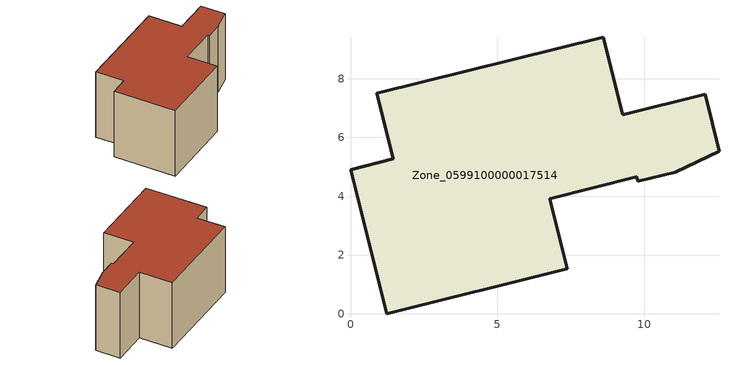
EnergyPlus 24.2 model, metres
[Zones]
Zone_0599100000017514
 floor ground (C_G): 12.54,5.52 11.04,4.83 9.78,4.51 9.74,4.66 6.77,3.92 7.37,1.53 1.23,0 0,4.9 1.46,5.27 0.89,7.51 8.6,9.41 9.26,6.77 12.06,7.47 z0
 wall outside (C_F): 7.37,1.53 6.77,3.92 9.74,4.66 9.78,4.51 11.04,4.83 12.54,5.52 12.06,7.47 9.26,6.77 8.6,9.41 0.89,7.51 1.46,5.27 0,4.9 1.23,0 7.37,1.53 z0:5.79
 roof outside (C_R): 11.04,4.83 12.54,5.52 12.06,7.47 9.26,6.77 8.6,9.41 0.89,7.51 1.46,5.27 0,4.9 1.23,0 7.37,1.53 6.77,3.92 9.74,4.66 9.78,4.51 z5.79
[BUILDING]
Pand.0599100000017514: North Axis=0; Terrain=City; Loads Convergence Tolerance Value=0.04; Temperature Convergence Tolerance Value=0.4; Solar Distribution=FullExterior; Maximum Number of Warmup Days=25; Minimum Number of Warmup Days=1
[Site:Location]
Rotterdam.The.Hague.AP_ZH_NLD Design_Conditions: Latitude=51.96; Longitude=4.45; Time Zone=1; Elevation=-4.5
[SITE:GROUNDTEMPERATURE:BUILDINGSURFACE]
18, 18, 18, 18, 18, 18, 18, 18, 18, 18, 18, 18
[MATERIAL] Thermal Absorptance=0.9; Solar Absorptance=0.7; Visible Absorptance=0.7
Name | Roughness | Thickness | Conductivity | Density | Specific Heat
G.TC.1965-1974 | MediumSmooth | 0.15 | 0.882353 | 540 | 1210
F.TC.1965-1974 | Rough | 0.3 | 0.697674 | 1920 | 840
R.TC.1965-1974 | MediumRough | 0.2 | 0.232558 | 1500 | 1000
[CONSTRUCTION]
C_G: G.TC.1965-1974
C_F: F.TC.1965-1974
C_R: R.TC.1965-1974
[ZONE]
Zone_0599100000017514: Type=1; Multiplier=1; Ceiling Height=Autocalculate; Volume=Autocalculate; Floor Area=autocalculate; Part of Total Floor Area=Yes
[ZONEINFILTRATION:DESIGNFLOWRATE]
Infil_Zone_0599100000017514: Zone or ZoneList or Space or SpaceList=Zone_0599100000017514; Schedule=AlwaysOn; Design Flow Rate Calculation Method=Flow/Area; Flow Rate per Floor Area=0.003; Constant Term Coefficient=1; Temperature Term Coefficient=0; Velocity Term Coefficient=0; Velocity Squared Term Coefficient=0
[HVACTEMPLATE:ZONE:IDEALLOADSAIRSYSTEM]
Zone_0599100000017514: Maximum Heating Supply Air Temperature=50; Minimum Cooling Supply Air Temperature=13; Maximum Heating Supply Air Humidity Ratio=0.0156; Minimum Cooling Supply Air Humidity Ratio=0.0077; Heating Limit=NoLimit; Cooling Limit=NoLimit; Dehumidification Control Type=ConstantSensibleHeatRatio; Cooling Sensible Heat Ratio=0.7; Dehumidification Setpoint=60; Humidification Control Type=None; Humidification Setpoint=30; Outdoor Air Method=None; Outdoor Air Flow Rate per Person=0.00944; Outdoor Air Flow Rate per Zone Floor Area=0; Outdoor Air Flow Rate per Zone=0; Demand Controlled Ventilation Type=None; Outdoor Air Economizer Type=NoEconomizer; Heat Recovery Type=None; Sensible Heat Recovery Effectiveness=0.7; Latent Heat Recovery Effectiveness=0.65
[ZONECONTROL:THERMOSTAT]
ThermostatControl_Zone_0599100000017514: Zone or ZoneList=Zone_0599100000017514; Control Type Schedule=DualSetpointControlType; Control 1=Thermostat_Zone_0599100000017514; Temperature Difference Between Cutout And Setpoint=0
[THERMOSTATSETPOINT:DUALSETPOINT]
Thermostat_Zone_0599100000017514: Heating Setpoint Temperature Schedule=HeatingSetpoint_Zone_0599100000017514; Cooling Setpoint Temperature Schedule=CoolingSetpoint_Zone_0599100000017514
[SCHEDULE:COMPACT]
HeatingSetpoint_Zone_0599100000017514: Through: 12/31, For: AllDays, Until: 24:00, 21
CoolingSetpoint_Zone_0599100000017514: Through: 12/31, For: AllDays, Until: 24:00, 24
DualSetpointControlType: Through: 12/31, For: AllDays, Until: 24:00, 4
AlwaysOn: Through: 12/31, For: AllDays, Until: 24:00, 1
